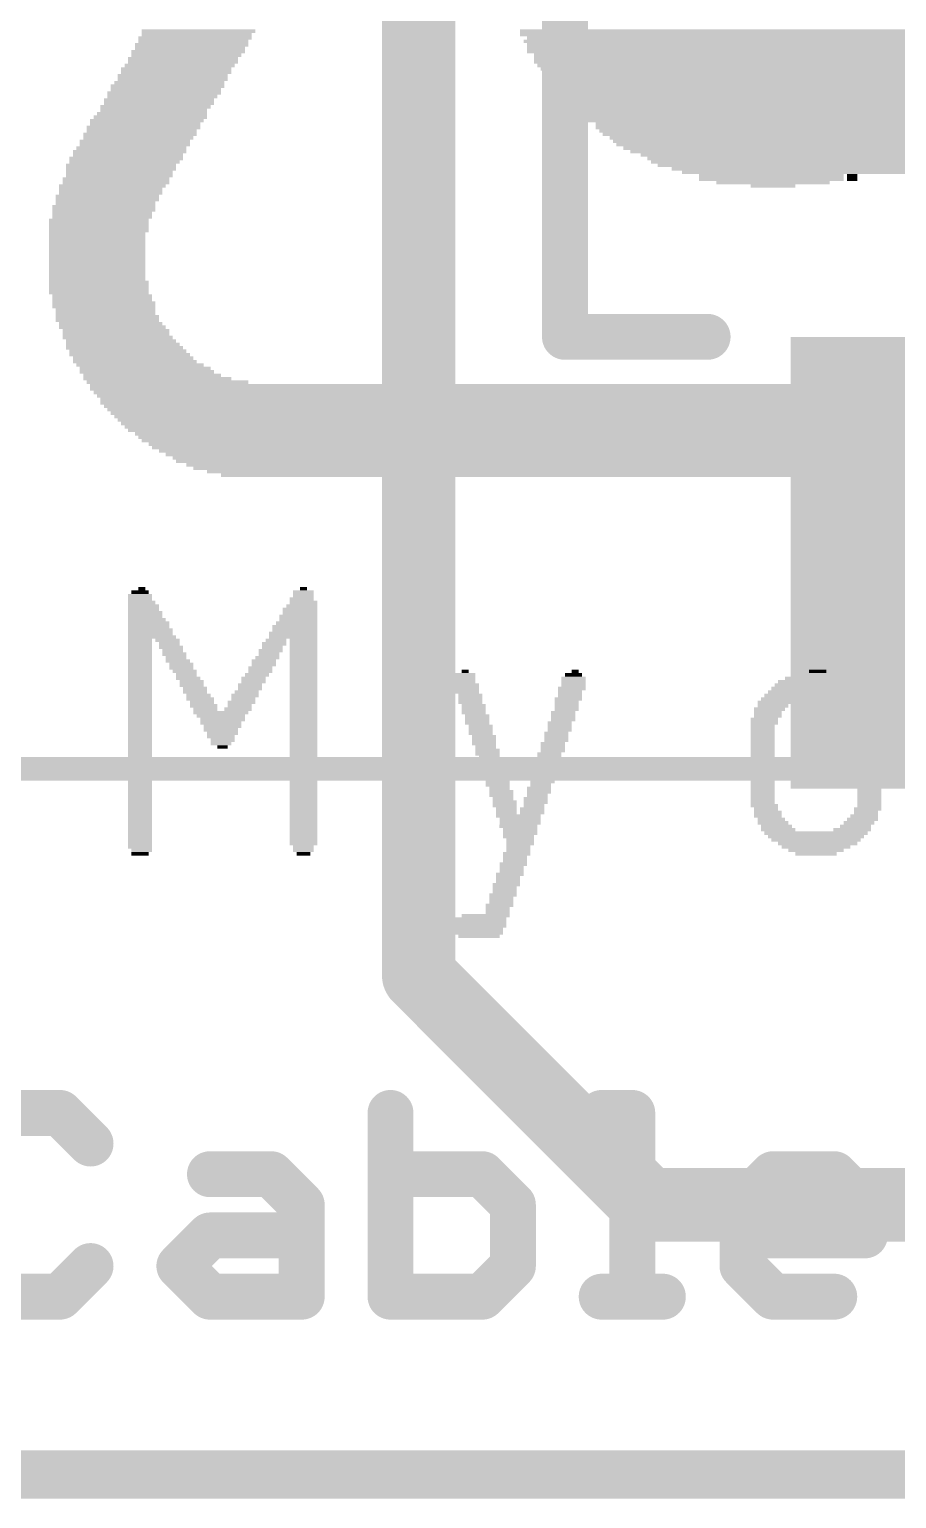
# Model space of a CAD drawing. Extents: x -52 to 61, y -28 to 22.
# Drawn here: x -5.97 to -1.16, y -10.52 to -2.38 of the extents above; entities that cross this region are included whole.
import ezdxf

# ---------------------------------------------------------------- set-up
doc = ezdxf.new("R2010")
doc.units = 0
for name, color, linetype in [('1', 12, 'CONTINUOUS'), ('16', 132, 'CONTINUOUS'), ('20', 53, 'CONTINUOUS'), ('21', 53, 'CONTINUOUS'), ('22', 53, 'CONTINUOUS'), ('47', 253, 'CONTINUOUS')]:
    doc.layers.add(name, color=color, linetype=linetype)

# ---------------------------------------------------------------- blocks, each defined once
blk = doc.blocks.new('RECT')
blk.add_solid([(-0.5, -0.5), (0.5, -0.5), (-0.5, 0.5), (0.5, 0.5)])

msp = doc.modelspace()

# ---------------------------------------------------------------- linework, layer by layer
at = {"layer": '1', "const_width": 0.2032}
msp.add_lwpolyline([(-26.035, -10.3505), (26.035, -10.3505)], dxfattribs=at)
at = {"layer": '16'}
for points, const_width in [([(-3.81, -7.62), (-3.81, 5.975)], 0.4064), ([(-2.54, -8.89), (-3.81, -7.62)], 0.4064), ([(8.382, -8.89), (-2.54, -8.89)], 0.4064), ([(-26.035, -10.3505), (26.035, -10.3505)], 0.2032)]:
    msp.add_lwpolyline(points, dxfattribs=dict(at, const_width=const_width))
at = {"layer": '16', "const_width": 0.2032}
for points in [[(-3.7382, -7.5482, 1), (-3.8818, -7.6918)], [(-3.9116, -7.62, 1), (-3.7084, -7.62)], [(-2.54, -8.7884, 1), (-2.54, -8.9916)], [(-2.6118, -8.9618, 1), (-2.4682, -8.8182)]]:
    msp.add_lwpolyline(points, format="xyb", dxfattribs=at)
at = {"layer": '20', "const_width": 0.2032}
msp.add_lwpolyline([(-6.2548, -10.414), (18.2245, -10.414)], dxfattribs=at)
at = {"layer": '21', "const_width": 0.254}
for points in [[(-5.7963, -8.3811), (-6.1352, -8.3811)], [(-5.6268, -8.5506), (-5.7963, -8.3811)], [(-3.9659, -8.3811), (-3.9659, -9.398)], [(-2.7965, -8.3811), (-2.627, -8.3811)], [(-2.627, -8.3811), (-2.627, -9.398)], [(-4.9658, -8.7201), (-4.6269, -8.7201)], [(-4.6269, -8.7201), (-4.4574, -8.8896)], [(-3.4575, -8.7201), (-3.9659, -8.7201)], [(-3.288, -8.8896), (-3.4575, -8.7201)], [(-2.0169, -8.8896), (-1.8474, -8.7201)], [(-1.8474, -8.7201), (-1.5085, -8.7201)], [(-1.5085, -8.7201), (-1.339, -8.8896)], [(-4.4574, -8.8896), (-4.4574, -9.398)], [(-3.288, -9.2285), (-3.288, -8.8896)], [(-2.0169, -9.2285), (-2.0169, -8.8896)], [(-1.339, -8.8896), (-1.339, -9.059)], [(-5.1353, -9.2285), (-4.9658, -9.059)], [(-4.9658, -9.059), (-4.4574, -9.059)], [(-1.339, -9.059), (-2.0169, -9.059)], [(-5.7963, -9.398), (-5.6268, -9.2285)], [(-4.9658, -9.398), (-5.1353, -9.2285)], [(-3.4575, -9.398), (-3.288, -9.2285)], [(-1.8474, -9.398), (-2.0169, -9.2285)], [(-6.1352, -9.398), (-5.7963, -9.398)], [(-4.4574, -9.398), (-4.9658, -9.398)], [(-3.9659, -9.398), (-3.4575, -9.398)], [(-2.7965, -9.398), (-2.4575, -9.398)], [(-1.5085, -9.398), (-1.8474, -9.398)]]:
    msp.add_lwpolyline(points, dxfattribs=at)
at = {"layer": '21', "const_width": 0.127}
for points in [[(-5.7514, -8.3362, 1), (-5.8412, -8.426)], [(-5.7963, -8.4446, 1), (-5.7963, -8.3176)], [(-3.9024, -8.3811, 1), (-4.0294, -8.3811)], [(-2.7965, -8.3176, 1), (-2.7965, -8.4446)], [(-2.5635, -8.3811, 1), (-2.6905, -8.3811)], [(-2.627, -8.4446, 1), (-2.627, -8.3176)], [(-5.6717, -8.5955, 1), (-5.5819, -8.5057)], [(-4.9658, -8.6566, 1), (-4.9658, -8.7836)], [(-4.582, -8.6752, 1), (-4.6718, -8.765)], [(-4.6269, -8.7836, 1), (-4.6269, -8.6566)], [(-3.9659, -8.6566, 1), (-3.9659, -8.7836)], [(-3.4126, -8.6752, 1), (-3.5024, -8.765)], [(-3.4575, -8.7836, 1), (-3.4575, -8.6566)], [(-1.8474, -8.6566, 1), (-1.8474, -8.7836)], [(-1.8025, -8.765, 1), (-1.8923, -8.6752)], [(-1.4636, -8.6752, 1), (-1.5534, -8.765)], [(-1.5085, -8.7836, 1), (-1.5085, -8.6566)], [(-4.3939, -8.8896, 1), (-4.5209, -8.8896)], [(-4.5023, -8.9345, 1), (-4.4125, -8.8447)], [(-3.2245, -8.8896, 1), (-3.3515, -8.8896)], [(-3.3329, -8.9345, 1), (-3.2431, -8.8447)], [(-1.9534, -8.8896, 1), (-2.0804, -8.8896)], [(-2.0618, -8.8447, 1), (-1.972, -8.9345)], [(-1.2755, -8.8896, 1), (-1.4025, -8.8896)], [(-1.3839, -8.9345, 1), (-1.2941, -8.8447)], [(-4.9658, -8.9955, 1), (-4.9658, -9.1225)], [(-4.9209, -9.1039, 1), (-5.0107, -9.0141)], [(-4.4574, -9.1225, 1), (-4.4574, -8.9955)], [(-2.0169, -8.9955, 1), (-2.0169, -9.1225)], [(-1.339, -9.1225, 1), (-1.339, -8.9955)], [(-1.4025, -9.059, 1), (-1.2755, -9.059)], [(-5.5819, -9.2734, 1), (-5.6717, -9.1836)], [(-5.0904, -9.1836, 1), (-5.1802, -9.2734)], [(-3.2431, -9.2734, 1), (-3.3329, -9.1836)], [(-1.972, -9.1836, 1), (-2.0618, -9.2734)], [(-5.1802, -9.1836, 1), (-5.0904, -9.2734)], [(-3.3515, -9.2285, 1), (-3.2245, -9.2285)], [(-2.0804, -9.2285, 1), (-1.9534, -9.2285)], [(-5.8412, -9.3531, 1), (-5.7514, -9.4429)], [(-5.7963, -9.4615, 1), (-5.7963, -9.3345)], [(-4.9658, -9.3345, 1), (-4.9658, -9.4615)], [(-5.0107, -9.4429, 1), (-4.9209, -9.3531)], [(-4.5209, -9.398, 1), (-4.3939, -9.398)], [(-4.4574, -9.4615, 1), (-4.4574, -9.3345)], [(-3.9659, -9.3345, 1), (-3.9659, -9.4615)], [(-4.0294, -9.398, 1), (-3.9024, -9.398)], [(-3.5024, -9.3531, 1), (-3.4126, -9.4429)], [(-3.4575, -9.4615, 1), (-3.4575, -9.3345)], [(-2.7965, -9.3345, 1), (-2.7965, -9.4615)], [(-2.6905, -9.398, 1), (-2.5635, -9.398)], [(-2.4575, -9.4615, 1), (-2.4575, -9.3345)], [(-1.8474, -9.3345, 1), (-1.8474, -9.4615)], [(-1.8923, -9.4429, 1), (-1.8025, -9.3531)], [(-1.5085, -9.4615, 1), (-1.5085, -9.3345)]]:
    msp.add_lwpolyline(points, format="xyb", dxfattribs=at)
at = {"layer": '22', "const_width": 0.254}
for points in [[(-3, -4.086), (-3, 4.714)], [(-2.2098, -4.086), (-3, -4.086)]]:
    msp.add_lwpolyline(points, dxfattribs=at)
at = {"layer": '22', "const_width": 0.127}
for points in [[(-3, -4.0225, 1), (-3, -4.1495)], [(-2.2098, -4.1495, 1), (-2.2098, -4.0225)], [(-3.0635, -4.086, 1), (-2.9365, -4.086)]]:
    msp.add_lwpolyline(points, format="xyb", dxfattribs=at)
at = {"layer": '47', "const_width": 0.13}
msp.add_lwpolyline([(22.4473, -6.477), (-29.9408, -6.477)], dxfattribs=at)

# ---------------------------------------------------------------- block references
at = {"layer": '16', "xscale": 2, "yscale": 2.5, "rotation": 180}
msp.add_blockref('RECT', (-0.75, -5.336), dxfattribs=at)
at = {"layer": '21', "yscale": 0.0191}
for p, xscale in [((-5.0483, -2.4321), 0.6287), ((-5.0292, -2.394), 0.6287), ((-5.0387, -2.413), 0.6096), ((-0.0286, -2.413), 6.4389), ((-0.0476, -2.394), 6.4008), ((-0.0095, -2.4321), 6.4008), ((-5.0864, -2.5083), 0.6287), ((-5.0959, -2.5273), 0.6096), ((-5.0673, -2.4702), 0.6287), ((-5.0768, -2.4892), 0.6096), ((-5.0578, -2.4511), 0.6096), ((-0.0191, -2.4511), 6.4199), ((-0.0095, -2.4702), 6.4008), ((-0.0095, -2.4892), 6.4008), ((-0.0095, -2.5083), 6.4008), ((0.0095, -2.5273), 6.3627), ((-5.153, -2.6035), 0.6096), ((-5.134, -2.5844), 0.6096), ((-5.1149, -2.5464), 0.6096), ((-5.1149, -2.5654), 0.6096), ((0.0095, -2.5464), 6.3627), ((0.0191, -2.5654), 6.3818), ((0.0286, -2.5844), 6.3627), ((0.0381, -2.6035), 6.3437), ((-5.1911, -2.6797), 0.6096), ((-5.1721, -2.6416), 0.6096), ((-5.1721, -2.6606), 0.6096), ((-5.153, -2.6225), 0.6096), ((0.0476, -2.6225), 6.3246), ((0.0476, -2.6416), 6.3246), ((0.0571, -2.6606), 6.3056), ((0.0667, -2.6797), 6.2865), ((-5.2197, -2.7369), 0.6287), ((-5.2292, -2.7559), 0.6096), ((-5.2007, -2.6987), 0.6287), ((-5.2102, -2.7178), 0.6096), ((0.0762, -2.6987), 6.2675), ((0.0953, -2.7178), 6.2294), ((0.0953, -2.7369), 6.2294), ((0.1048, -2.7559), 6.2484), ((-5.2864, -2.8512), 0.6096), ((-5.2769, -2.8321), 0.5906), ((-5.2673, -2.8131), 0.6096), ((-5.2483, -2.775), 0.6096), ((-5.2483, -2.794), 0.6096), ((0.1048, -2.775), 6.2484), ((0.1143, -2.794), 6.1913), ((0.1238, -2.8131), 6.1722), ((0.1238, -2.8321), 6.1722), ((0.1429, -2.8512), 6.1341), ((-5.334, -2.9274), 0.6287), ((-5.315, -2.8893), 0.6287), ((-5.3245, -2.9083), 0.6096), ((-5.2959, -2.8702), 0.6287), ((0.1429, -2.8702), 6.1341), ((0.1524, -2.8893), 6.077), ((0.1619, -2.9083), 5.9817), ((0.1619, -2.9274), 5.9817), ((-5.3816, -3.0036), 0.6096), ((-5.3531, -2.9655), 0.6287), ((-5.3626, -2.9845), 0.6096), ((-5.3435, -2.9464), 0.6096), ((0.1715, -2.9464), 5.9627), ((0.1619, -2.9655), 5.9055), ((0.1715, -2.9845), 5.8483), ((0.1619, -3.0036), 5.7912), ((-5.4293, -3.0988), 0.6287), ((-5.4102, -3.0607), 0.6287), ((-5.4197, -3.0798), 0.6096), ((-5.4007, -3.0417), 0.6096), ((-5.3816, -3.0226), 0.6096), ((0.1715, -3.0226), 5.7721), ((0.1619, -3.0417), 5.6769), ((0.181, -3.0607), 5.6388), ((0.1905, -3.0798), 5.5436), ((0.1905, -3.0988), 5.4674), ((-5.4674, -3.175), 0.5906), ((-5.4578, -3.1369), 0.6096), ((-5.4578, -3.156), 0.6096), ((-5.4388, -3.1179), 0.6096), ((0.2, -3.1179), 5.4483), ((0.181, -3.1369), 5.334), ((0.2096, -3.156), 5.2388), ((0.2096, -3.175), 5.1245), ((-5.5055, -3.2512), 0.5906), ((-5.4864, -3.2131), 0.5906), ((-5.4864, -3.2322), 0.5906), ((-5.4674, -3.1941), 0.5906), ((-1.8574, -3.1941), 0.8001), ((-1.8574, -3.2131), 0.8001), ((-1.8478, -3.2322), 0.6287), ((-1.8478, -3.2512), 0.2477), ((-1.4097, -3.1941), 0.0571), ((-1.4097, -3.2131), 0.0571), ((-5.534, -3.3084), 0.5715), ((-5.534, -3.3274), 0.5715), ((-5.515, -3.2703), 0.5715), ((-5.515, -3.2893), 0.5715), ((-5.5531, -3.3655), 0.5715), ((-5.5531, -3.3845), 0.5715), ((-5.5626, -3.4036), 0.5524), ((-5.5626, -3.4226), 0.5524), ((-5.5436, -3.3465), 0.5524), ((-5.5817, -3.4417), 0.5524), ((-5.5817, -3.4607), 0.5524), ((-5.5817, -3.4798), 0.5524), ((-5.5817, -3.4989), 0.5524), ((-5.5912, -3.5179), 0.5334), ((-5.5912, -3.537), 0.5334), ((-5.5912, -3.556), 0.5334), ((-5.5912, -3.5751), 0.5334), ((-5.5912, -3.5941), 0.5334), ((-5.5912, -3.6132), 0.5334), ((-5.5912, -3.6322), 0.5334), ((-5.5912, -3.6513), 0.5334), ((-5.5912, -3.6703), 0.5334), ((-5.5912, -3.6894), 0.5334), ((-5.5912, -3.7084), 0.5334), ((-5.5912, -3.7275), 0.5334), ((-5.5912, -3.7465), 0.5334), ((-5.5912, -3.7656), 0.5334), ((-5.5817, -3.7846), 0.5524), ((-5.5817, -3.8037), 0.5524), ((-5.5817, -3.8227), 0.5524), ((-5.5817, -3.8418), 0.5524), ((-5.5626, -3.8608), 0.5524), ((-5.5626, -3.8799), 0.5524), ((-5.5531, -3.8989), 0.5715), ((-5.5531, -3.918), 0.5715), ((-5.5436, -3.937), 0.5524), ((-5.5436, -3.9561), 0.5524), ((-5.534, -3.9751), 0.5715), ((-5.534, -3.9942), 0.5715), ((-5.5055, -4.0323), 0.5906), ((-5.515, -4.0132), 0.5715), ((-5.4864, -4.0513), 0.5906), ((-5.4864, -4.0704), 0.5906), ((-5.4769, -4.0894), 0.6096), ((-5.4578, -4.1085), 0.6096), ((-5.4483, -4.1275), 0.6287), ((-5.4388, -4.1466), 0.6477), ((-5.4102, -4.1847), 0.6668), ((-5.4197, -4.1656), 0.6477), ((-5.3912, -4.2037), 0.6668), ((-5.3816, -4.2228), 0.6858), ((-5.3531, -4.2418), 0.7049), ((-5.315, -4.2799), 0.7429), ((-5.3245, -4.2609), 0.7239), ((-5.2864, -4.299), 0.762), ((-5.2578, -4.318), 0.8192), ((-5.2007, -4.3371), 0.8954), ((0.0381, -4.3561), 11.3347), ((0.0286, -4.3752), 11.3157), ((0.0286, -4.3942), 11.2776), ((0.0286, -4.4133), 11.2395), ((0.0381, -4.4323), 11.2205), ((0.0286, -4.4514), 11.2014), ((0.0286, -4.4704), 11.1633), ((0.0286, -4.4895), 11.1252), ((0.0286, -4.5085), 11.0871), ((0.0286, -4.5276), 11.049), ((0.0286, -4.5466), 11.0109), ((0.0286, -4.5657), 10.9728), ((0.0286, -4.5847), 10.9347), ((0.0286, -4.6037), 10.8966), ((0.0286, -4.6228), 10.8204), ((0.0286, -4.6418), 10.7823), ((0.0286, -4.6609), 10.7442), ((0.0381, -4.6799), 10.6871), ((0.0381, -4.699), 10.649), ((0.0381, -4.718), 10.5728), ((0.0381, -4.7371), 10.4966), ((0.0381, -4.7561), 10.4204), ((0.0286, -4.7752), 10.3632), ((0.0381, -4.7942), 10.268), ((0.0381, -4.8133), 10.1918), ((0.0286, -4.8323), 10.0203), ((0.0381, -4.8514), 9.887), ((-5.3531, -5.5182), 0.1333), ((-5.3531, -5.5372), 0.1333), ((-5.3531, -5.4991), 0.0953), ((-5.3435, -5.4801), 0.0381), ((-4.4577, -5.5372), 0.1333), ((-4.4482, -5.4991), 0.1143), ((-4.4482, -5.5182), 0.1143), ((-4.4482, -5.4801), 0.0381), ((-5.3435, -5.5563), 0.1524), ((-5.334, -5.5753), 0.1715), ((-5.334, -5.5944), 0.1715), ((-5.3245, -5.6134), 0.1905), ((-4.4672, -5.5944), 0.1905), ((-4.4672, -5.6134), 0.1905), ((-4.4577, -5.5753), 0.1715), ((-4.4482, -5.5563), 0.1524), ((-5.315, -5.6515), 0.2096), ((-5.3245, -5.6325), 0.1905), ((-5.3054, -5.6706), 0.2286), ((-5.3054, -5.6896), 0.2286), ((-4.4958, -5.6896), 0.2477), ((-4.4863, -5.6706), 0.2286), ((-4.4768, -5.6325), 0.2096), ((-4.4768, -5.6515), 0.2096), ((-5.2864, -5.7468), 0.2667), ((-5.3531, -5.7658), 0.1333), ((-5.2959, -5.7087), 0.2477), ((-5.2959, -5.7277), 0.2477), ((-5.2007, -5.7658), 0.1333), ((-4.6006, -5.7658), 0.1143), ((-4.5053, -5.7277), 0.2667), ((-4.5053, -5.7468), 0.2667), ((-4.4958, -5.7087), 0.2477), ((-4.4482, -5.7658), 0.1524), ((-5.3531, -5.7849), 0.1333), ((-5.3531, -5.8039), 0.1333), ((-5.3531, -5.823), 0.1333), ((-5.3531, -5.842), 0.1333), ((-5.3531, -5.8611), 0.1333), ((-5.1816, -5.8039), 0.1333), ((-5.1911, -5.7849), 0.1143), ((-5.1721, -5.823), 0.1143), ((-5.1626, -5.842), 0.1333), ((-5.153, -5.8611), 0.1143), ((-4.6482, -5.8611), 0.1333), ((-4.6292, -5.823), 0.1333), ((-4.6387, -5.842), 0.1143), ((-4.6101, -5.7849), 0.1333), ((-4.6196, -5.8039), 0.1143), ((-4.4482, -5.7849), 0.1524), ((-4.4482, -5.8039), 0.1524), ((-4.4482, -5.823), 0.1524), ((-4.4482, -5.842), 0.1524), ((-4.4482, -5.8611), 0.1524), ((-5.3531, -5.8801), 0.1333), ((-5.3531, -5.8992), 0.1333), ((-5.3531, -5.9182), 0.1333), ((-5.3531, -5.9373), 0.1333), ((-5.1435, -5.8801), 0.1333), ((-5.1245, -5.8992), 0.1333), ((-5.1245, -5.9182), 0.1333), ((-5.1054, -5.9373), 0.1333), ((-4.6863, -5.9182), 0.1333), ((-4.6863, -5.9373), 0.1333), ((-4.6673, -5.8801), 0.1333), ((-4.6673, -5.8992), 0.1333), ((-4.4482, -5.8801), 0.1524), ((-4.4482, -5.8992), 0.1524), ((-4.4482, -5.9182), 0.1524), ((-4.4482, -5.9373), 0.1524), ((-3.5528, -5.9373), 0.0381), ((-2.9432, -5.9373), 0.0381), ((-1.6002, -5.9373), 0.0953), ((-5.3531, -5.9563), 0.1333), ((-5.3531, -5.9754), 0.1333), ((-5.3531, -5.9944), 0.1333), ((-5.3531, -6.0135), 0.1333), ((-5.0959, -5.9563), 0.1143), ((-5.0864, -5.9754), 0.1333), ((-5.0673, -5.9944), 0.1333), ((-5.0673, -6.0135), 0.1333), ((-4.7435, -6.0135), 0.1333), ((-4.7244, -5.9754), 0.1333), ((-4.7244, -5.9944), 0.1333), ((-4.7054, -5.9563), 0.1333), ((-4.4482, -5.9563), 0.1524), ((-4.4482, -5.9754), 0.1524), ((-4.4482, -5.9944), 0.1524), ((-4.4482, -6.0135), 0.1524), ((-3.5624, -5.9944), 0.1333), ((-3.5528, -5.9563), 0.1143), ((-3.5528, -5.9754), 0.1143), ((-3.5433, -6.0135), 0.1333), ((-2.9527, -5.9754), 0.1333), ((-2.9527, -5.9944), 0.1333), ((-2.9527, -6.0135), 0.1333), ((-2.9527, -5.9563), 0.0953), ((-1.6097, -6.0135), 0.4572), ((-1.6097, -5.9944), 0.4191), ((-1.6097, -5.9754), 0.3429), ((-1.6002, -5.9563), 0.2477), ((-5.3531, -6.0325), 0.1333), ((-5.3531, -6.0516), 0.1333), ((-5.3531, -6.0706), 0.1333), ((-5.3531, -6.0897), 0.1333), ((-5.0483, -6.0325), 0.1333), ((-5.0483, -6.0516), 0.1333), ((-5.0292, -6.0706), 0.1333), ((-5.0197, -6.0897), 0.1524), ((-4.7816, -6.0897), 0.1333), ((-4.772, -6.0706), 0.1524), ((-4.7625, -6.0516), 0.1333), ((-4.7435, -6.0325), 0.1333), ((-4.4482, -6.0325), 0.1524), ((-4.4482, -6.0516), 0.1524), ((-4.4482, -6.0706), 0.1524), ((-4.4482, -6.0897), 0.1524), ((-3.5433, -6.0325), 0.1333), ((-3.5433, -6.0516), 0.1333), ((-3.5243, -6.0706), 0.1333), ((-3.5243, -6.0897), 0.1333), ((-2.9813, -6.0897), 0.1524), ((-2.9623, -6.0325), 0.1524), ((-2.9718, -6.0516), 0.1333), ((-2.9718, -6.0706), 0.1333), ((-1.8098, -6.0897), 0.2096), ((-1.7812, -6.0706), 0.2286), ((-1.6097, -6.0516), 0.5334), ((-1.6097, -6.0325), 0.4953), ((-1.4383, -6.0706), 0.2286), ((-1.4097, -6.0897), 0.2096), ((-5.3531, -6.1087), 0.1333), ((-5.3531, -6.1278), 0.1333), ((-5.3531, -6.1468), 0.1333), ((-5.3531, -6.1659), 0.1333), ((-5.3531, -6.1849), 0.1333), ((-5.0102, -6.1087), 0.1333), ((-5.0006, -6.1278), 0.1524), ((-4.9911, -6.1468), 0.1333), ((-4.9054, -6.1659), 0.3048), ((-4.9054, -6.1849), 0.2667), ((-4.8101, -6.1468), 0.1524), ((-4.7911, -6.1087), 0.1524), ((-4.8006, -6.1278), 0.1333), ((-4.4482, -6.1087), 0.1524), ((-4.4482, -6.1278), 0.1524), ((-4.4482, -6.1468), 0.1524), ((-4.4482, -6.1659), 0.1524), ((-4.4482, -6.1849), 0.1524), ((-3.5243, -6.1087), 0.1333), ((-3.5052, -6.1278), 0.1333), ((-3.5052, -6.1468), 0.1333), ((-3.5052, -6.1659), 0.1333), ((-3.4862, -6.1849), 0.1333), ((-3.0099, -6.1659), 0.1333), ((-3.0099, -6.1849), 0.1333), ((-2.9909, -6.1087), 0.1333), ((-2.9909, -6.1278), 0.1333), ((-2.9909, -6.1468), 0.1333), ((-1.8669, -6.1468), 0.1715), ((-1.8764, -6.1659), 0.1524), ((-1.8764, -6.1849), 0.1524), ((-1.8383, -6.1087), 0.1905), ((-1.8478, -6.1278), 0.1715), ((-1.3811, -6.1087), 0.1905), ((-1.3716, -6.1278), 0.1715), ((-1.343, -6.1468), 0.1524), ((-1.343, -6.1659), 0.1524), ((-1.3335, -6.1849), 0.1333), ((-5.3531, -6.2039), 0.1333), ((-5.3531, -6.223), 0.1333), ((-5.3531, -6.242), 0.1333), ((-5.3531, -6.2611), 0.1333), ((-4.8959, -6.2039), 0.2477), ((-4.9054, -6.223), 0.2286), ((-4.8959, -6.242), 0.2096), ((-4.9054, -6.2611), 0.1905), ((-4.4482, -6.2039), 0.1524), ((-4.4482, -6.223), 0.1524), ((-4.4482, -6.242), 0.1524), ((-4.4482, -6.2611), 0.1524), ((-3.4862, -6.2039), 0.1333), ((-3.4862, -6.223), 0.1333), ((-3.4671, -6.242), 0.1333), ((-3.4671, -6.2611), 0.1333), ((-3.029, -6.223), 0.1333), ((-3.029, -6.242), 0.1333), ((-3.029, -6.2611), 0.1333), ((-3.0099, -6.2039), 0.1333), ((-1.8955, -6.2039), 0.1524), ((-1.8955, -6.223), 0.1524), ((-1.905, -6.242), 0.1333), ((-1.905, -6.2611), 0.1333), ((-1.324, -6.2039), 0.1524), ((-1.3145, -6.223), 0.1333), ((-1.3145, -6.242), 0.1333), ((-1.3145, -6.2611), 0.1333), ((-5.3531, -6.2801), 0.1333), ((-5.3531, -6.2992), 0.1333), ((-5.3531, -6.3182), 0.1333), ((-5.3531, -6.3373), 0.1333), ((-4.8959, -6.2801), 0.1715), ((-4.9054, -6.2992), 0.1524), ((-4.8959, -6.3182), 0.1333), ((-4.9054, -6.3373), 0.1143), ((-4.4482, -6.2801), 0.1524), ((-4.4482, -6.2992), 0.1524), ((-4.4482, -6.3182), 0.1524), ((-4.4482, -6.3373), 0.1524), ((-3.4671, -6.2801), 0.1333), ((-3.4481, -6.2992), 0.1333), ((-3.4481, -6.3182), 0.1333), ((-3.4481, -6.3373), 0.1333), ((-3.0671, -6.3373), 0.1333), ((-3.048, -6.2801), 0.1333), ((-3.048, -6.2992), 0.1333), ((-3.048, -6.3182), 0.1333), ((-1.905, -6.2801), 0.1333), ((-1.905, -6.2992), 0.1333), ((-1.905, -6.3182), 0.1333), ((-1.905, -6.3373), 0.1333), ((-1.3145, -6.2801), 0.1333), ((-1.3145, -6.2992), 0.1333), ((-1.3145, -6.3182), 0.1333), ((-1.3145, -6.3373), 0.1333), ((-5.3531, -6.3563), 0.1333), ((-5.3531, -6.3754), 0.1333), ((-5.3531, -6.3944), 0.1333), ((-5.3531, -6.4135), 0.1333), ((-5.3531, -6.4325), 0.1333), ((-4.8959, -6.3563), 0.0571), ((-4.4482, -6.3563), 0.1524), ((-4.4482, -6.3754), 0.1524), ((-4.4482, -6.3944), 0.1524), ((-4.4482, -6.4135), 0.1524), ((-4.4482, -6.4325), 0.1524), ((-3.4385, -6.3563), 0.1143), ((-3.429, -6.3754), 0.1333), ((-3.429, -6.3944), 0.1333), ((-3.4195, -6.4135), 0.1143), ((-3.41, -6.4325), 0.1333), ((-3.0861, -6.3944), 0.1333), ((-3.0861, -6.4135), 0.1333), ((-3.0861, -6.4325), 0.1333), ((-3.0671, -6.3563), 0.1333), ((-3.0671, -6.3754), 0.1333), ((-1.905, -6.3563), 0.1333), ((-1.905, -6.3754), 0.1333), ((-1.905, -6.3944), 0.1333), ((-1.905, -6.4135), 0.1333), ((-1.905, -6.4325), 0.1333), ((-1.3145, -6.3563), 0.1333), ((-1.3145, -6.3754), 0.1333), ((-1.3145, -6.3944), 0.1333), ((-1.3145, -6.4135), 0.1333), ((-1.3145, -6.4325), 0.1333), ((-5.3531, -6.4516), 0.1333), ((-5.3531, -6.4707), 0.1333), ((-5.3531, -6.4897), 0.1333), ((-5.3531, -6.5088), 0.1333), ((-4.4482, -6.4516), 0.1524), ((-4.4482, -6.4707), 0.1524), ((-4.4482, -6.4897), 0.1524), ((-4.4482, -6.5088), 0.1524), ((-3.41, -6.4516), 0.1333), ((-3.4004, -6.4707), 0.1143), ((-3.3909, -6.4897), 0.1333), ((-3.3909, -6.5088), 0.1333), ((-3.1052, -6.4516), 0.1333), ((-3.1052, -6.4707), 0.1333), ((-3.1052, -6.4897), 0.1333), ((-3.1147, -6.5088), 0.1143), ((-1.905, -6.4516), 0.1333), ((-1.905, -6.4707), 0.1333), ((-1.905, -6.4897), 0.1333), ((-1.905, -6.5088), 0.1333), ((-1.3145, -6.4516), 0.1333), ((-1.3145, -6.4707), 0.1333), ((-1.3145, -6.4897), 0.1333), ((-1.3145, -6.5088), 0.1333), ((-5.3531, -6.5278), 0.1333), ((-5.3531, -6.5469), 0.1333), ((-5.3531, -6.5659), 0.1333), ((-5.3531, -6.585), 0.1333), ((-4.4482, -6.5278), 0.1524), ((-4.4482, -6.5469), 0.1524), ((-4.4482, -6.5659), 0.1524), ((-4.4482, -6.585), 0.1524), ((-3.3814, -6.5278), 0.1143), ((-3.3719, -6.5469), 0.1333), ((-3.3719, -6.5659), 0.1333), ((-3.3623, -6.585), 0.1143), ((-3.1433, -6.585), 0.1333), ((-3.1242, -6.5278), 0.1333), ((-3.1242, -6.5469), 0.1333), ((-3.1337, -6.5659), 0.1143), ((-1.905, -6.5278), 0.1333), ((-1.905, -6.5469), 0.1333), ((-1.905, -6.5659), 0.1333), ((-1.905, -6.585), 0.1333), ((-1.3145, -6.5278), 0.1333), ((-1.3145, -6.5469), 0.1333), ((-1.3145, -6.5659), 0.1333), ((-1.3145, -6.585), 0.1333), ((-5.3531, -6.604), 0.1333), ((-5.3531, -6.6231), 0.1333), ((-5.3531, -6.6421), 0.1333), ((-5.3531, -6.6612), 0.1333), ((-4.4482, -6.604), 0.1524), ((-4.4482, -6.6231), 0.1524), ((-4.4482, -6.6421), 0.1524), ((-4.4482, -6.6612), 0.1524), ((-3.3528, -6.604), 0.1333), ((-3.3528, -6.6231), 0.1333), ((-3.3433, -6.6421), 0.1143), ((-3.3338, -6.6612), 0.1333), ((-3.1623, -6.6421), 0.1333), ((-3.1623, -6.6612), 0.1333), ((-3.1433, -6.604), 0.1333), ((-3.1528, -6.6231), 0.1143), ((-1.905, -6.604), 0.1333), ((-1.905, -6.6231), 0.1333), ((-1.905, -6.6421), 0.1333), ((-1.905, -6.6612), 0.1333), ((-1.3145, -6.604), 0.1333), ((-1.3145, -6.6231), 0.1333), ((-1.3145, -6.6421), 0.1333), ((-1.3145, -6.6612), 0.1333), ((-5.3531, -6.6802), 0.1333), ((-5.3531, -6.6993), 0.1333), ((-5.3531, -6.7183), 0.1333), ((-5.3531, -6.7374), 0.1333), ((-5.3531, -6.7564), 0.1333), ((-4.4482, -6.6802), 0.1524), ((-4.4482, -6.6993), 0.1524), ((-4.4482, -6.7183), 0.1524), ((-4.4482, -6.7374), 0.1524), ((-4.4482, -6.7564), 0.1524), ((-3.3338, -6.6802), 0.1333), ((-3.2576, -6.7374), 0.2477), ((-3.3242, -6.6993), 0.1143), ((-3.3242, -6.7183), 0.1143), ((-3.248, -6.7564), 0.2286), ((-3.1814, -6.6993), 0.1333), ((-3.1814, -6.7183), 0.1333), ((-3.1718, -6.6802), 0.1143), ((-1.8955, -6.6802), 0.1524), ((-1.886, -6.6993), 0.1333), ((-1.8764, -6.7183), 0.1524), ((-1.8764, -6.7374), 0.1524), ((-1.8574, -6.7564), 0.1524), ((-1.3526, -6.7564), 0.1715), ((-1.343, -6.7374), 0.1524), ((-1.324, -6.6993), 0.1524), ((-1.3335, -6.7183), 0.1333), ((-1.3145, -6.6802), 0.1333), ((-5.3531, -6.7755), 0.1333), ((-5.3531, -6.7945), 0.1333), ((-5.3531, -6.8136), 0.1333), ((-5.3531, -6.8326), 0.1333), ((-4.4482, -6.7755), 0.1524), ((-4.4482, -6.7945), 0.1524), ((-4.4482, -6.8136), 0.1524), ((-4.4482, -6.8326), 0.1524), ((-3.2576, -6.7945), 0.2096), ((-3.248, -6.7755), 0.2286), ((-3.248, -6.8136), 0.1905), ((-3.248, -6.8326), 0.1905), ((-1.8478, -6.7755), 0.1715), ((-1.8288, -6.7945), 0.1715), ((-1.8193, -6.8136), 0.1905), ((-1.6097, -6.8326), 0.5715), ((-1.4097, -6.8136), 0.2096), ((-1.3907, -6.7945), 0.1715), ((-1.3716, -6.7755), 0.1715), ((-5.3531, -6.8517), 0.1333), ((-5.3531, -6.8707), 0.1333), ((-5.3531, -6.8898), 0.1333), ((-5.3531, -6.9088), 0.1333), ((-4.4482, -6.8517), 0.1524), ((-4.4482, -6.8707), 0.1524), ((-4.4482, -6.8898), 0.1524), ((-4.4482, -6.9088), 0.1143), ((-3.2576, -6.8517), 0.1715), ((-3.2576, -6.9088), 0.1333), ((-3.248, -6.8707), 0.1524), ((-3.248, -6.8898), 0.1524), ((-1.6097, -6.8517), 0.5334), ((-1.6097, -6.8707), 0.4953), ((-1.6002, -6.8898), 0.4382), ((-1.6097, -6.9088), 0.381), ((-5.3531, -6.9469), 0.0953), ((-5.3435, -6.9279), 0.1143), ((-4.4482, -6.9279), 0.1143), ((-4.4482, -6.9469), 0.0762), ((-3.2671, -6.9469), 0.1524), ((-3.2766, -6.966), 0.1333), ((-3.2766, -6.985), 0.1333), ((-3.2576, -6.9279), 0.1333), ((-1.6097, -6.9279), 0.3048), ((-1.6097, -6.9469), 0.2286), ((-3.3052, -7.0612), 0.1524), ((-3.3147, -7.0803), 0.1333), ((-3.2957, -7.0231), 0.1333), ((-3.2957, -7.0422), 0.1333), ((-3.2861, -7.0041), 0.1524), ((-3.3338, -7.1374), 0.1333), ((-3.3338, -7.1565), 0.1333), ((-3.3242, -7.1184), 0.1524), ((-3.3147, -7.0993), 0.1333), ((-3.3623, -7.2327), 0.1524), ((-3.3433, -7.1755), 0.1524), ((-3.3528, -7.1946), 0.1333), ((-3.3528, -7.2136), 0.1333), ((-3.4671, -7.3089), 0.2858), ((-3.4385, -7.2898), 0.2667), ((-3.3719, -7.2517), 0.1333), ((-3.3719, -7.2708), 0.1333), ((-3.4766, -7.347), 0.3048), ((-3.4671, -7.3279), 0.2858), ((-3.4766, -7.366), 0.2667), ((-3.4766, -7.3851), 0.2667), ((-3.4766, -7.4041), 0.2286)]:
    msp.add_blockref('RECT', p, dxfattribs=dict(at, xscale=xscale))

doc.saveas('drawing.dxf')
